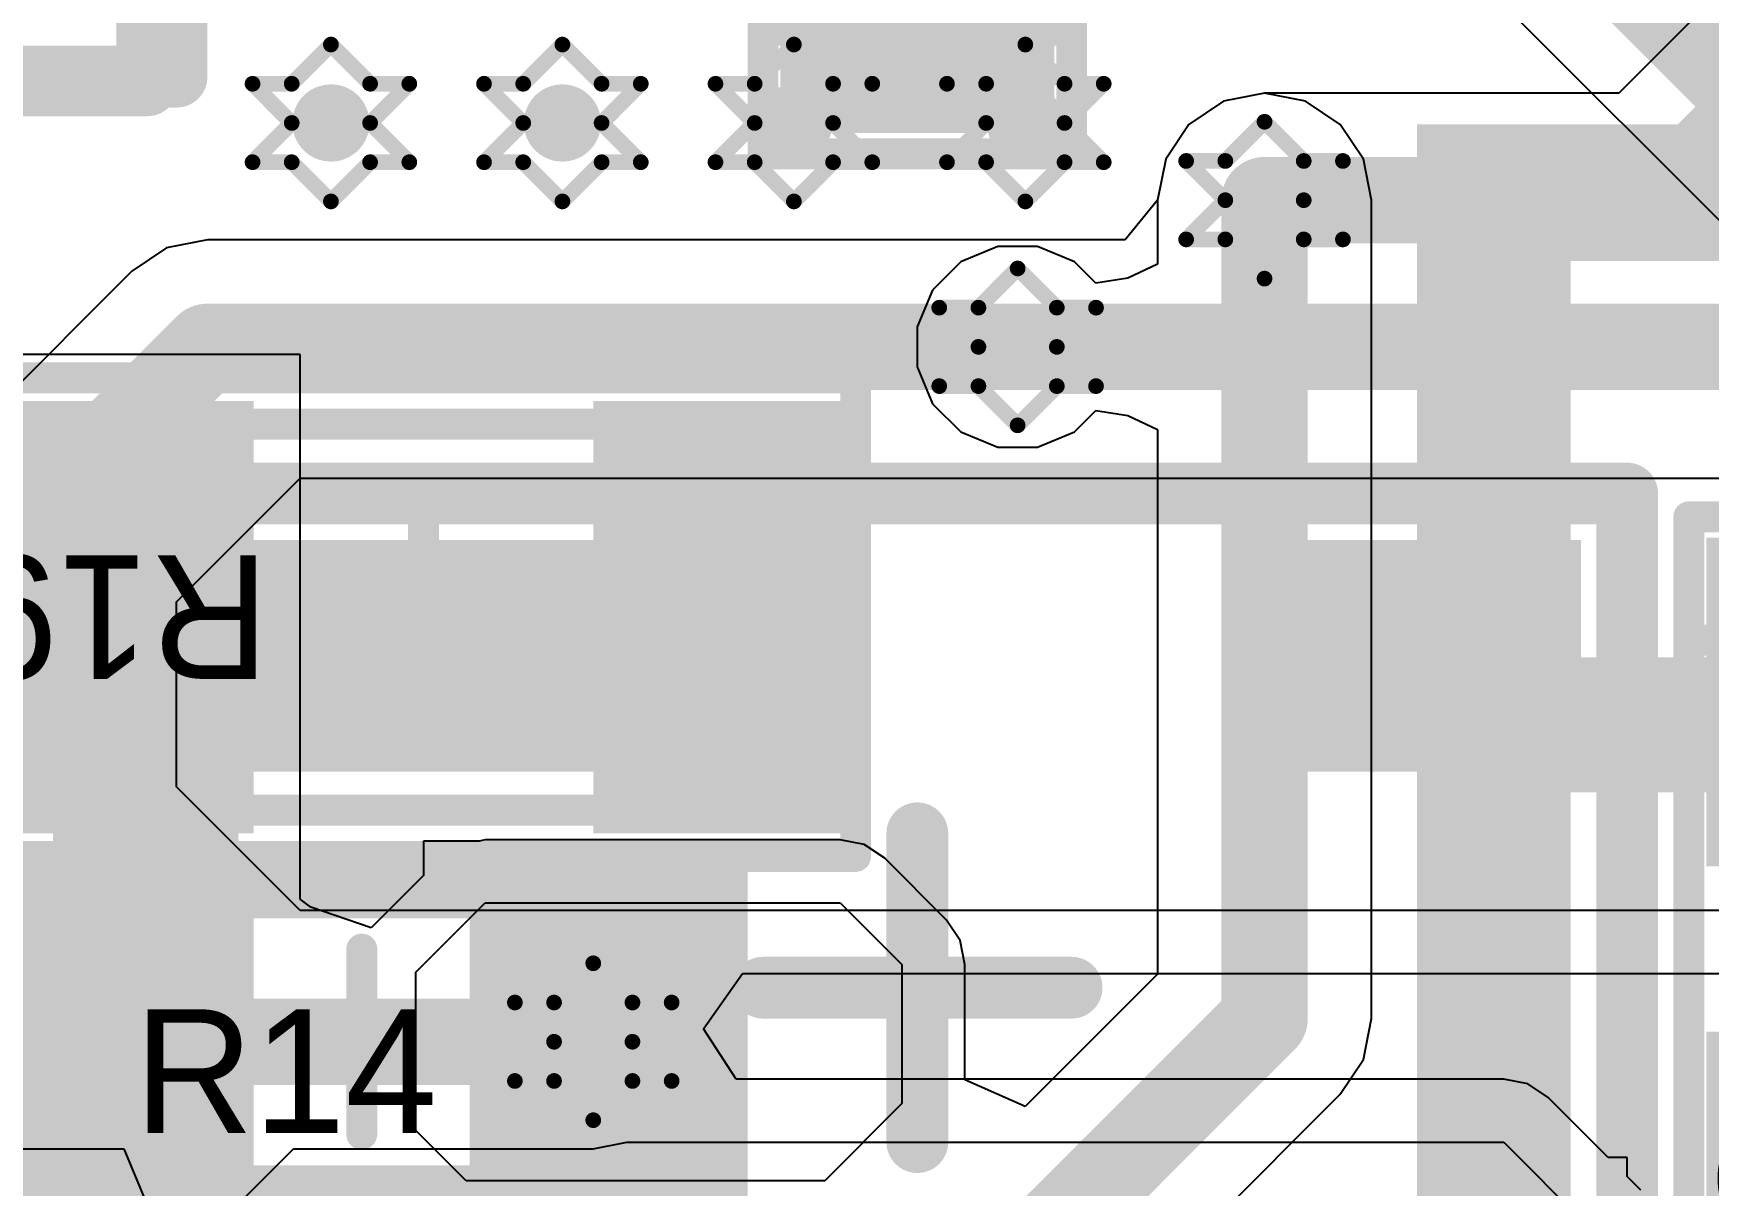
# Model space of a CAD drawing. Header units: millimetres. Extents: x -1.1 to 43.9, y -0.6 to 15.6.
# Drawn here: x 12.54 to 17.96, y 2.06 to 5.79 of the extents above; entities that cross this region are included whole.
import ezdxf

# ---------------------------------------------------------------- set-up
doc = ezdxf.new("R2010")
doc.units = ezdxf.units.MM
for name, color, linetype in [('BottomLayer', 5, 'Continuous'), ('BottomPaste', 16, 'Continuous'), ('BottomSolder', 6, 'Continuous'), ('DrillDrawing', 1, 'Continuous'), ('Mechanical2', 216, 'Continuous'), ('Mechanical3', 76, 'Continuous'), ('Mechanical4', 56, 'Continuous'), ('Mechanical5', 56, 'Continuous'), ('Mechanical6', 56, 'Continuous'), ('Mechanical7', 56, 'Continuous'), ('TopLayer', 1, 'Continuous'), ('TopOverlay', 2, 'Continuous'), ('TopPaste', 8, 'Continuous'), ('TopSolder', 216, 'Continuous'), ('ViaHoleLayer', 16, 'Continuous')]:
    doc.layers.add(name, color=color, linetype=linetype)
doc.styles.add('Mooretronics', font='', dxfattribs={"height": 0.2})
doc.styles.get('Mooretronics').set_extended_font_data('Mooretronics')

# ---------------------------------------------------------------- blocks, each defined once
blk = doc.blocks.new('BUTTON_SMD_BLUE_B_55')
at = {"layer": 'BottomLayer'}
for points in [[(-2.1, 1.4), (-1.05, 1.4), (-1.05, 0.75), (-2.1, 0.75)], [(1.05, 1.4), (2.1, 1.4), (2.1, 0.75), (1.05, 0.75)]]:
    blk.add_hatch(color=5, dxfattribs=at).paths.add_polyline_path(points)
at = {"layer": 'BottomPaste'}
for points in [[(-2.1, 1.4), (-1.05, 1.4), (-1.05, 0.75), (-2.1, 0.75)], [(1.05, 1.4), (2.1, 1.4), (2.1, 0.75), (1.05, 0.75)]]:
    blk.add_hatch(color=16, dxfattribs=at).paths.add_polyline_path(points)
at = {"layer": 'BottomSolder'}
for points in [[(-2.15, 1.45), (-1, 1.45), (-1, 0.7), (-2.15, 0.7)], [(1, 1.45), (2.15, 1.45), (2.15, 0.7), (1, 0.7)]]:
    blk.add_hatch(color=6, dxfattribs=at).paths.add_polyline_path(points)
at = {"layer": 'Mechanical3', "const_width": 0.2}
for points in [[(-2.3, 1.6), (2.3, 1.6)], [(-2.3, -1.6), (-2.3, 1.6)], [(2.3, -1.6), (2.3, 1.6)]]:
    blk.add_lwpolyline(points, dxfattribs=at)
at = {"layer": 'Mechanical3', "const_width": 0.1}
for points in [[(-2.35, 1.6, 1), (-2.25, 1.6, 1)], [(-2.35, 1.6, 1), (-2.25, 1.6, 1)], [(2.25, 1.6, 1), (2.35, 1.6, 1)], [(2.25, 1.6, 1), (2.35, 1.6, 1)]]:
    blk.add_lwpolyline(points, format="xyb", close=True, dxfattribs=at)
at = {"layer": 'Mechanical5', "const_width": 0.2}
for points in [[(-2.3, 1.6), (2.3, 1.6)], [(-2.3, -1.6), (-2.3, 1.6)], [(2.3, -1.6), (2.3, 1.6)], [(0, 0), (0, 0.5)], [(-0.5, 0), (0.5, 0)], [(0, -0.5), (0, 0)]]:
    blk.add_lwpolyline(points, dxfattribs=at)
at = {"layer": 'Mechanical5', "const_width": 0.1}
for points in [[(-2.35, 1.6, 1), (-2.25, 1.6, 1)], [(-2.35, 1.6, 1), (-2.25, 1.6, 1)], [(2.25, 1.6, 1), (2.35, 1.6, 1)], [(2.25, 1.6, 1), (2.35, 1.6, 1)], [(-0.05, 0.5, 1), (0.05, 0.5, 1)], [(-0.55, 0, 1), (-0.45, 0, 1)], [(-0.05, 0, 1), (0.05, 0, 1)], [(-0.05, 0, 1), (0.05, 0, 1)], [(0.45, 0, 1), (0.55, 0, 1)], [(-0.05, -0.5, 1), (0.05, -0.5, 1)]]:
    blk.add_lwpolyline(points, format="xyb", close=True, dxfattribs=at)
at = {"layer": 'Mechanical7', "const_width": 0.2}
for points in [[(-2.3, 1.6), (2.3, 1.6)], [(-2.3, -1.6), (-2.3, 1.6)], [(2.3, -1.6), (2.3, 1.6)]]:
    blk.add_lwpolyline(points, dxfattribs=at)
at = {"layer": 'Mechanical7', "const_width": 0.1}
for points in [[(-2.35, 1.6, 1), (-2.25, 1.6, 1)], [(-2.35, 1.6, 1), (-2.25, 1.6, 1)], [(2.25, 1.6, 1), (2.35, 1.6, 1)], [(2.25, 1.6, 1), (2.35, 1.6, 1)]]:
    blk.add_lwpolyline(points, format="xyb", close=True, dxfattribs=at)
blk = doc.blocks.new('RES_0805_56')
at = {"layer": 'TopLayer'}
for points in [[(-0.6, 0.65), (-0.6, -0.65), (-1.3, -0.65), (-1.3, 0.65)], [(1.3, 0.65), (1.3, -0.65), (0.6, -0.65), (0.6, 0.65)]]:
    blk.add_hatch(color=1, dxfattribs=at).paths.add_polyline_path(points)
at = {"layer": 'TopPaste'}
for points in [[(-0.6, 0.65), (-0.6, -0.65), (-1.3, -0.65), (-1.3, 0.65)], [(1.3, 0.65), (1.3, -0.65), (0.6, -0.65), (0.6, 0.65)]]:
    blk.add_hatch(color=8, dxfattribs=at).paths.add_polyline_path(points)
at = {"layer": 'TopSolder'}
for points in [[(-0.55, 0.7), (-0.55, -0.7), (-1.35, -0.7), (-1.35, 0.7)], [(1.35, 0.7), (1.35, -0.7), (0.55, -0.7), (0.55, 0.7)]]:
    blk.add_hatch(color=216, dxfattribs=at).paths.add_polyline_path(points)
at = {"layer": 'Mechanical2', "const_width": 0.1}
for points in [[(1, 0.625), (-1, 0.625)], [(-1, 0.625), (-1, -0.625)], [(1, 0.625), (1, -0.625)], [(1, -0.625), (-1, -0.625)]]:
    blk.add_lwpolyline(points, dxfattribs=at)
at = {"layer": 'Mechanical2', "const_width": 0.05}
for points in [[(-1.025, 0.625, 1), (-0.975, 0.625, 1)], [(-1.025, 0.625, 1), (-0.975, 0.625, 1)], [(0.975, 0.625, 1), (1.025, 0.625, 1)], [(0.975, 0.625, 1), (1.025, 0.625, 1)], [(-1.025, -0.625, 1), (-0.975, -0.625, 1)], [(-1.025, -0.625, 1), (-0.975, -0.625, 1)], [(0.975, -0.625, 1), (1.025, -0.625, 1)], [(0.975, -0.625, 1), (1.025, -0.625, 1)]]:
    blk.add_lwpolyline(points, format="xyb", close=True, dxfattribs=at)
at = {"layer": 'Mechanical4', "const_width": 0.1}
for points in [[(-1.4, 0.775), (-1.4, -0.775)], [(1.4, 0.775), (-1.4, 0.775)], [(1.4, 0.775), (1.4, -0.7614)], [(0, 0.3), (0, -0.3)], [(0.3, 0), (-0.3, 0)], [(1.3864, -0.775), (-1.4, -0.775)], [(1.4, -0.7614), (1.3864, -0.775)]]:
    blk.add_lwpolyline(points, dxfattribs=at)
at = {"layer": 'Mechanical4', "const_width": 0.05}
for points in [[(-1.425, 0.775, 1), (-1.375, 0.775, 1)], [(-1.425, 0.775, 1), (-1.375, 0.775, 1)], [(1.375, 0.775, 1), (1.425, 0.775, 1)], [(1.375, 0.775, 1), (1.425, 0.775, 1)], [(-0.025, 0.3, 1), (0.025, 0.3, 1)], [(-0.325, 0, 1), (-0.275, 0, 1)], [(0.275, 0, 1), (0.325, 0, 1)], [(-0.025, -0.3, 1), (0.025, -0.3, 1)], [(-1.425, -0.775, 1), (-1.375, -0.775, 1)], [(-1.425, -0.775, 1), (-1.375, -0.775, 1)], [(1.3614, -0.775, 1), (1.4114, -0.775, 1)], [(1.3614, -0.775, 1), (1.4114, -0.775, 1)], [(1.375, -0.7614, 1), (1.425, -0.7614, 1)], [(1.375, -0.7614, 1), (1.425, -0.7614, 1)]]:
    blk.add_lwpolyline(points, format="xyb", close=True, dxfattribs=at)
at = {"layer": 'Mechanical6', "const_width": 0.1}
for points in [[(-1.4, 0.775), (-1.4, -0.775)], [(1.4, 0.775), (-1.4, 0.775)], [(1.4, 0.775), (1.4, -0.7614)], [(1.3864, -0.775), (-1.4, -0.775)], [(1.4, -0.7614), (1.3864, -0.775)]]:
    blk.add_lwpolyline(points, dxfattribs=at)
at = {"layer": 'Mechanical6', "const_width": 0.05}
for points in [[(-1.425, 0.775, 1), (-1.375, 0.775, 1)], [(-1.425, 0.775, 1), (-1.375, 0.775, 1)], [(1.375, 0.775, 1), (1.425, 0.775, 1)], [(1.375, 0.775, 1), (1.425, 0.775, 1)], [(-1.425, -0.775, 1), (-1.375, -0.775, 1)], [(-1.425, -0.775, 1), (-1.375, -0.775, 1)], [(1.3614, -0.775, 1), (1.4114, -0.775, 1)], [(1.3614, -0.775, 1), (1.4114, -0.775, 1)], [(1.375, -0.7614, 1), (1.425, -0.7614, 1)], [(1.375, -0.7614, 1), (1.425, -0.7614, 1)]]:
    blk.add_lwpolyline(points, format="xyb", close=True, dxfattribs=at)
at = {"layer": 'Mechanical6'}
blk.add_text('R19', height=0.4, dxfattribs=at).set_placement((0.5002, -0.1999))
blk = doc.blocks.new('RES_0603_61')
at = {"layer": 'TopLayer'}
for points in [[(-1.1, 0.45), (-0.4, 0.45), (-0.4, -0.45), (-1.1, -0.45)], [(0.4, 0.45), (1.1, 0.45), (1.1, -0.45), (0.4, -0.45)]]:
    blk.add_hatch(color=1, dxfattribs=at).paths.add_polyline_path(points)
at = {"layer": 'TopPaste'}
for points in [[(-1.1, 0.45), (-0.4, 0.45), (-0.4, -0.45), (-1.1, -0.45)], [(0.4, 0.45), (1.1, 0.45), (1.1, -0.45), (0.4, -0.45)]]:
    blk.add_hatch(color=8, dxfattribs=at).paths.add_polyline_path(points)
at = {"layer": 'TopSolder'}
for points in [[(-1.15, 0.5), (-0.35, 0.5), (-0.35, -0.5), (-1.15, -0.5)], [(0.35, 0.5), (1.15, 0.5), (1.15, -0.5), (0.35, -0.5)]]:
    blk.add_hatch(color=216, dxfattribs=at).paths.add_polyline_path(points)
at = {"layer": 'Mechanical2', "const_width": 0.1}
for points in [[(-0.8, 0.45), (0.9, 0.45)], [(-0.8, -0.45), (-0.8, 0.45)], [(0.9, -0.45), (0.9, 0.45)], [(-0.8, -0.45), (0.9, -0.45)]]:
    blk.add_lwpolyline(points, dxfattribs=at)
at = {"layer": 'Mechanical2', "const_width": 0.05}
for points in [[(-0.825, 0.45, 1), (-0.775, 0.45, 1)], [(-0.825, 0.45, 1), (-0.775, 0.45, 1)], [(0.875, 0.45, 1), (0.925, 0.45, 1)], [(0.875, 0.45, 1), (0.925, 0.45, 1)], [(-0.825, -0.45, 1), (-0.775, -0.45, 1)], [(-0.825, -0.45, 1), (-0.775, -0.45, 1)], [(0.875, -0.45, 1), (0.925, -0.45, 1)], [(0.875, -0.45, 1), (0.925, -0.45, 1)]]:
    blk.add_lwpolyline(points, format="xyb", close=True, dxfattribs=at)
at = {"layer": 'Mechanical4', "const_width": 0.1}
for points in [[(-1.2, -0.55), (-1.2, 0.55)], [(-1.2, 0.55), (1.2, 0.55)], [(1.2, -0.55), (1.2, 0.55)], [(0, -0.3), (0, 0.3)], [(-0.3, 0), (0.3, 0)], [(-1.2, -0.55), (1.2, -0.55)]]:
    blk.add_lwpolyline(points, dxfattribs=at)
at = {"layer": 'Mechanical4', "const_width": 0.05}
for points in [[(-1.225, 0.55, 1), (-1.175, 0.55, 1)], [(-1.225, 0.55, 1), (-1.175, 0.55, 1)], [(1.175, 0.55, 1), (1.225, 0.55, 1)], [(1.175, 0.55, 1), (1.225, 0.55, 1)], [(-0.025, 0.3, 1), (0.025, 0.3, 1)], [(-0.325, 0, 1), (-0.275, 0, 1)], [(0.275, 0, 1), (0.325, 0, 1)], [(-0.025, -0.3, 1), (0.025, -0.3, 1)], [(-1.225, -0.55, 1), (-1.175, -0.55, 1)], [(-1.225, -0.55, 1), (-1.175, -0.55, 1)], [(1.175, -0.55, 1), (1.225, -0.55, 1)], [(1.175, -0.55, 1), (1.225, -0.55, 1)]]:
    blk.add_lwpolyline(points, format="xyb", close=True, dxfattribs=at)
at = {"layer": 'Mechanical6', "const_width": 0.1}
for points in [[(-1.2, -0.55), (-1.2, 0.55)], [(-1.2, 0.55), (1.2, 0.55)], [(1.2, -0.55), (1.2, 0.55)], [(-1.2, -0.55), (1.2, -0.55)]]:
    blk.add_lwpolyline(points, dxfattribs=at)
at = {"layer": 'Mechanical6', "const_width": 0.05}
for points in [[(-1.225, 0.55, 1), (-1.175, 0.55, 1)], [(-1.225, 0.55, 1), (-1.175, 0.55, 1)], [(1.175, 0.55, 1), (1.225, 0.55, 1)], [(1.175, 0.55, 1), (1.225, 0.55, 1)], [(-1.225, -0.55, 1), (-1.175, -0.55, 1)], [(-1.225, -0.55, 1), (-1.175, -0.55, 1)], [(1.175, -0.55, 1), (1.225, -0.55, 1)], [(1.175, -0.55, 1), (1.225, -0.55, 1)]]:
    blk.add_lwpolyline(points, format="xyb", close=True, dxfattribs=at)
at = {"layer": 'Mechanical6'}
blk.add_text('R14', height=0.4, rotation=360, dxfattribs=at).set_placement((-0.7373, -0.2951))
blk = doc.blocks.new('SOT_23_78')
at = {"layer": 'Mechanical4', "const_width": 0.2}
for points in [[(2, -1.75), (2, 1.75)], [(-2, -1.75), (2, -1.75)]]:
    blk.add_lwpolyline(points, dxfattribs=at)
at = {"layer": 'Mechanical4', "const_width": 0.1}
blk.add_lwpolyline([(1.95, -1.75, 1), (2.05, -1.75, 1)], format="xyb", close=True, dxfattribs=at)
blk.add_lwpolyline([(1.95, -1.75, 1), (2.05, -1.75, 1)], format="xyb", close=True, dxfattribs=at)
at = {"layer": 'Mechanical6', "const_width": 0.2}
for points in [[(1.905, -1.778), (1.905, 1.778)], [(-1.905, -1.778), (1.905, -1.778)]]:
    blk.add_lwpolyline(points, dxfattribs=at)
at = {"layer": 'Mechanical6', "const_width": 0.1}
blk.add_lwpolyline([(1.855, -1.778, 1), (1.955, -1.778, 1)], format="xyb", close=True, dxfattribs=at)
blk.add_lwpolyline([(1.855, -1.778, 1), (1.955, -1.778, 1)], format="xyb", close=True, dxfattribs=at)
blk = doc.blocks.new('CAP_0603_B_83')
at = {"layer": 'BottomLayer'}
for points in [[(-1.2827, -0.3937), (-1.2827, 0.3937), (-0.3175, 0.3937), (-0.3175, -0.3937)], [(0.3175, -0.3937), (0.3175, 0.3937), (1.2827, 0.3937), (1.2827, -0.3937)]]:
    blk.add_hatch(color=5, dxfattribs=at).paths.add_polyline_path(points)
at = {"layer": 'BottomPaste'}
for points in [[(-1.2827, -0.3937), (-1.2827, 0.3937), (-0.3175, 0.3937), (-0.3175, -0.3937)], [(0.3175, -0.3937), (0.3175, 0.3937), (1.2827, 0.3937), (1.2827, -0.3937)]]:
    blk.add_hatch(color=16, dxfattribs=at).paths.add_polyline_path(points)
at = {"layer": 'BottomSolder'}
for points in [[(-1.3327, -0.4437), (-1.3327, 0.4437), (-0.2675, 0.4437), (-0.2675, -0.4437)], [(0.2675, -0.4437), (0.2675, 0.4437), (1.3327, 0.4437), (1.3327, -0.4437)]]:
    blk.add_hatch(color=6, dxfattribs=at).paths.add_polyline_path(points)
at = {"layer": 'Mechanical3', "const_width": 0.1}
for points in [[(-1, 0.5), (-1, -0.5)], [(-1, 0.5), (1, 0.5)], [(1, 0.5), (1, -0.5)], [(-1, -0.5), (1, -0.5)]]:
    blk.add_lwpolyline(points, dxfattribs=at)
at = {"layer": 'Mechanical3', "const_width": 0.05}
for points in [[(-1.025, 0.5, 1), (-0.975, 0.5, 1)], [(-1.025, 0.5, 1), (-0.975, 0.5, 1)], [(0.975, 0.5, 1), (1.025, 0.5, 1)], [(0.975, 0.5, 1), (1.025, 0.5, 1)], [(-1.025, -0.5, 1), (-0.975, -0.5, 1)], [(-1.025, -0.5, 1), (-0.975, -0.5, 1)], [(0.975, -0.5, 1), (1.025, -0.5, 1)], [(0.975, -0.5, 1), (1.025, -0.5, 1)]]:
    blk.add_lwpolyline(points, format="xyb", close=True, dxfattribs=at)
at = {"layer": 'Mechanical5', "const_width": 0.1}
for points in [[(-1.4, 0.5), (1.4, 0.5)], [(-1.4, 0.5), (-1.4, -0.5)], [(1.4, 0.5), (1.4, -0.5)], [(0, 0.3), (0, -0.3)], [(-0.3, 0), (0.3, 0)], [(-1.4, -0.5), (1.4, -0.5)]]:
    blk.add_lwpolyline(points, dxfattribs=at)
at = {"layer": 'Mechanical5', "const_width": 0.05}
for points in [[(-1.425, 0.5, 1), (-1.375, 0.5, 1)], [(-1.425, 0.5, 1), (-1.375, 0.5, 1)], [(1.375, 0.5, 1), (1.425, 0.5, 1)], [(1.375, 0.5, 1), (1.425, 0.5, 1)], [(-0.025, 0.3, 1), (0.025, 0.3, 1)], [(-0.325, 0, 1), (-0.275, 0, 1)], [(0.275, 0, 1), (0.325, 0, 1)], [(-0.025, -0.3, 1), (0.025, -0.3, 1)], [(-1.425, -0.5, 1), (-1.375, -0.5, 1)], [(-1.425, -0.5, 1), (-1.375, -0.5, 1)], [(1.375, -0.5, 1), (1.425, -0.5, 1)], [(1.375, -0.5, 1), (1.425, -0.5, 1)]]:
    blk.add_lwpolyline(points, format="xyb", close=True, dxfattribs=at)
at = {"layer": 'Mechanical7', "const_width": 0.1}
for points in [[(-1.4, 0.5), (1.4, 0.5)], [(-1.4, 0.5), (-1.4, -0.5)], [(1.4, 0.5), (1.4, -0.5)], [(-1.4, -0.5), (1.4, -0.5)]]:
    blk.add_lwpolyline(points, dxfattribs=at)
at = {"layer": 'Mechanical7', "const_width": 0.05}
for points in [[(-1.425, 0.5, 1), (-1.375, 0.5, 1)], [(-1.425, 0.5, 1), (-1.375, 0.5, 1)], [(1.375, 0.5, 1), (1.425, 0.5, 1)], [(1.375, 0.5, 1), (1.425, 0.5, 1)], [(-1.425, -0.5, 1), (-1.375, -0.5, 1)], [(-1.425, -0.5, 1), (-1.375, -0.5, 1)], [(1.375, -0.5, 1), (1.425, -0.5, 1)], [(1.375, -0.5, 1), (1.425, -0.5, 1)]]:
    blk.add_lwpolyline(points, format="xyb", close=True, dxfattribs=at)
at = {"layer": 'Mechanical7', "text_generation_flag": 2}
blk.add_text('C14', height=0.5, rotation=180, dxfattribs=at).set_placement((-1, 0.4))
blk = doc.blocks.new('CAP_0603_B_87')
at = {"layer": 'BottomLayer'}
for points in [[(-1.2827, -0.3937), (-1.2827, 0.3937), (-0.3175, 0.3937), (-0.3175, -0.3937)], [(0.3175, -0.3937), (0.3175, 0.3937), (1.2827, 0.3937), (1.2827, -0.3937)]]:
    blk.add_hatch(color=5, dxfattribs=at).paths.add_polyline_path(points)
at = {"layer": 'BottomPaste'}
for points in [[(-1.2827, -0.3937), (-1.2827, 0.3937), (-0.3175, 0.3937), (-0.3175, -0.3937)], [(0.3175, -0.3937), (0.3175, 0.3937), (1.2827, 0.3937), (1.2827, -0.3937)]]:
    blk.add_hatch(color=16, dxfattribs=at).paths.add_polyline_path(points)
at = {"layer": 'BottomSolder'}
for points in [[(-1.3327, -0.4437), (-1.3327, 0.4437), (-0.2675, 0.4437), (-0.2675, -0.4437)], [(0.2675, -0.4437), (0.2675, 0.4437), (1.3327, 0.4437), (1.3327, -0.4437)]]:
    blk.add_hatch(color=6, dxfattribs=at).paths.add_polyline_path(points)
at = {"layer": 'Mechanical3', "const_width": 0.1}
for points in [[(-1, 0.5), (-1, -0.5)], [(-1, 0.5), (1, 0.5)], [(1, 0.5), (1, -0.5)], [(-1, -0.5), (1, -0.5)]]:
    blk.add_lwpolyline(points, dxfattribs=at)
at = {"layer": 'Mechanical3', "const_width": 0.05}
for points in [[(-1.025, 0.5, 1), (-0.975, 0.5, 1)], [(-1.025, 0.5, 1), (-0.975, 0.5, 1)], [(0.975, 0.5, 1), (1.025, 0.5, 1)], [(0.975, 0.5, 1), (1.025, 0.5, 1)], [(-1.025, -0.5, 1), (-0.975, -0.5, 1)], [(-1.025, -0.5, 1), (-0.975, -0.5, 1)], [(0.975, -0.5, 1), (1.025, -0.5, 1)], [(0.975, -0.5, 1), (1.025, -0.5, 1)]]:
    blk.add_lwpolyline(points, format="xyb", close=True, dxfattribs=at)
at = {"layer": 'Mechanical5', "const_width": 0.1}
for points in [[(-1.4, 0.5), (1.4, 0.5)], [(-1.4, 0.5), (-1.4, -0.5)], [(1.4, 0.5), (1.4, -0.5)], [(0, 0.3), (0, -0.3)], [(-0.3, 0), (0.3, 0)], [(-1.4, -0.5), (1.4, -0.5)]]:
    blk.add_lwpolyline(points, dxfattribs=at)
at = {"layer": 'Mechanical5', "const_width": 0.05}
for points in [[(-1.425, 0.5, 1), (-1.375, 0.5, 1)], [(-1.425, 0.5, 1), (-1.375, 0.5, 1)], [(1.375, 0.5, 1), (1.425, 0.5, 1)], [(1.375, 0.5, 1), (1.425, 0.5, 1)], [(-0.025, 0.3, 1), (0.025, 0.3, 1)], [(-0.325, 0, 1), (-0.275, 0, 1)], [(0.275, 0, 1), (0.325, 0, 1)], [(-0.025, -0.3, 1), (0.025, -0.3, 1)], [(-1.425, -0.5, 1), (-1.375, -0.5, 1)], [(-1.425, -0.5, 1), (-1.375, -0.5, 1)], [(1.375, -0.5, 1), (1.425, -0.5, 1)], [(1.375, -0.5, 1), (1.425, -0.5, 1)]]:
    blk.add_lwpolyline(points, format="xyb", close=True, dxfattribs=at)
at = {"layer": 'Mechanical7', "const_width": 0.1}
for points in [[(-1.4, 0.5), (1.4, 0.5)], [(-1.4, 0.5), (-1.4, -0.5)], [(1.4, 0.5), (1.4, -0.5)], [(-1.4, -0.5), (1.4, -0.5)]]:
    blk.add_lwpolyline(points, dxfattribs=at)
at = {"layer": 'Mechanical7', "const_width": 0.05}
for points in [[(-1.425, 0.5, 1), (-1.375, 0.5, 1)], [(-1.425, 0.5, 1), (-1.375, 0.5, 1)], [(1.375, 0.5, 1), (1.425, 0.5, 1)], [(1.375, 0.5, 1), (1.425, 0.5, 1)], [(-1.425, -0.5, 1), (-1.375, -0.5, 1)], [(-1.425, -0.5, 1), (-1.375, -0.5, 1)], [(1.375, -0.5, 1), (1.425, -0.5, 1)], [(1.375, -0.5, 1), (1.425, -0.5, 1)]]:
    blk.add_lwpolyline(points, format="xyb", close=True, dxfattribs=at)
at = {"layer": 'Mechanical7', "text_generation_flag": 2}
blk.add_text('C10', height=0.5, rotation=180, dxfattribs=at).set_placement((-1, 0.4))

msp = doc.modelspace()

# ---------------------------------------------------------------- hatches: boundary and pattern name
at = {"layer": 'BottomLayer'}
h = msp.add_hatch(color=5, dxfattribs=at)
edge = h.paths.add_edge_path()
edge.add_arc((13.5, 5.5), 0.125, 0, 360)
h = msp.add_hatch(color=5, dxfattribs=at)
edge = h.paths.add_edge_path()
edge.add_arc((14.25, 5.5), 0.125, 0, 360)
h = msp.add_hatch(color=5, dxfattribs=at)
edge = h.paths.add_edge_path()
edge.add_arc((15, 5.5), 0.125, 0, 360)
h = msp.add_hatch(color=5, dxfattribs=at)
edge = h.paths.add_edge_path()
edge.add_arc((15.75, 5.5), 0.125, 0, 360)
h = msp.add_hatch(color=5, dxfattribs=at)
edge = h.paths.add_edge_path()
edge.add_arc((16.525, 5.25), 0.125, 0, 360)
h = msp.add_hatch(color=5, dxfattribs=at)
edge = h.paths.add_edge_path()
edge.add_arc((15.725, 4.775), 0.125, 0, 360)
h = msp.add_hatch(color=5, dxfattribs=at)
edge = h.paths.add_edge_path()
edge.add_arc((14.35, 2.525), 0.125, 0, 360)
at = {"layer": 'TopLayer'}
h = msp.add_hatch(color=1, dxfattribs=at)
edge = h.paths.add_edge_path()
edge.add_arc((13.5, 5.5), 0.125, 0, 360)
h = msp.add_hatch(color=1, dxfattribs=at)
edge = h.paths.add_edge_path()
edge.add_arc((14.25, 5.5), 0.125, 0, 360)
h = msp.add_hatch(color=1, dxfattribs=at)
edge = h.paths.add_edge_path()
edge.add_arc((15, 5.5), 0.125, 0, 360)
h = msp.add_hatch(color=1, dxfattribs=at)
edge = h.paths.add_edge_path()
edge.add_arc((15.75, 5.5), 0.125, 0, 360)
h = msp.add_hatch(color=1, dxfattribs=at)
edge = h.paths.add_edge_path()
edge.add_arc((16.525, 5.25), 0.125, 0, 360)
h = msp.add_hatch(color=1, dxfattribs=at)
edge = h.paths.add_edge_path()
edge.add_arc((15.725, 4.775), 0.125, 0, 360)
h = msp.add_hatch(color=1, dxfattribs=at)
edge = h.paths.add_edge_path()
edge.add_arc((14.35, 2.525), 0.125, 0, 360)
at = {"layer": 'ViaHoleLayer'}
h = msp.add_hatch(color=16, dxfattribs=at)
edge = h.paths.add_edge_path()
edge.add_arc((13.5, 5.5), 0.075, 0, 360)
h = msp.add_hatch(color=16, dxfattribs=at)
edge = h.paths.add_edge_path()
edge.add_arc((14.25, 5.5), 0.075, 0, 360)
h = msp.add_hatch(color=16, dxfattribs=at)
edge = h.paths.add_edge_path()
edge.add_arc((15, 5.5), 0.075, 0, 360)
h = msp.add_hatch(color=16, dxfattribs=at)
edge = h.paths.add_edge_path()
edge.add_arc((15.75, 5.5), 0.075, 0, 360)
h = msp.add_hatch(color=16, dxfattribs=at)
edge = h.paths.add_edge_path()
edge.add_arc((16.525, 5.25), 0.075, 0, 360)
h = msp.add_hatch(color=16, dxfattribs=at)
edge = h.paths.add_edge_path()
edge.add_arc((15.725, 4.775), 0.075, 0, 360)
h = msp.add_hatch(color=16, dxfattribs=at)
edge = h.paths.add_edge_path()
edge.add_arc((14.35, 2.525), 0.075, 0, 360)

# ---------------------------------------------------------------- linework, layer by layer
at = {"layer": 'BottomLayer'}
for p, q in [((19.1737, 7.0975), (17.6728, 5.5967)), ((16.525, 5.5967), (16.3923, 5.5703)), ((17.6728, 5.5967), (16.525, 5.5967)), ((16.3923, 5.5703), (16.2799, 5.4951)), ((16.2799, 5.4951), (16.2047, 5.3827)), ((16.2047, 5.3827), (16.1783, 5.25)), ((16.1783, 5.25), (16.073, 5.1217)), ((13.1, 5.1217), (12.9673, 5.0953)), ((16.073, 5.1217), (13.1, 5.1217)), ((12.9673, 5.0953), (12.8549, 5.0201)), ((12.8549, 5.0201), (10.3549, 2.5201)), ((13, 3.95), (13.4, 4.35)), ((13.4, 4.35), (18.85, 4.35)), ((13, 3.35), (13, 3.95)), ((13.4, 2.95), (13, 3.35)), ((18.85, 2.95), (13.4, 2.95)), ((14.7073, 2.5672), (14.8334, 2.7461)), ((14.8334, 2.7461), (18.85, 2.7461)), ((14.8134, 2.4039), (14.7073, 2.5672)), ((17.3, 2.4039), (14.8134, 2.4039)), ((17.378, 2.3884), (17.3, 2.4039)), ((17.4442, 2.3442), (17.378, 2.3884)), ((17.6384, 2.15), (17.4442, 2.3442)), ((12.4726, 2.1783), (12.8286, 2.1783)), ((12.8286, 2.1783), (12.9052, 1.9936)), ((13, 1.8), (13.3783, 2.1783)), ((13.3783, 2.1783), (14.35, 2.1783)), ((14.35, 2.1783), (14.4589, 2.2)), ((14.4589, 2.2), (17.3, 2.2)), ((17.3, 2.2), (17.6, 1.9)), ((17.7, 2.15), (17.6384, 2.15)), ((17.7, 2.0884), (17.7, 2.15)), ((17.7442, 2.0442), (17.7, 2.0884))]:
    msp.add_line(p, q, dxfattribs=at)
at = {"layer": 'BottomLayer', "const_width": 0.28}
for points in [[(17.8164, 5.25), (19.4188, 6.8524)], [(16.525, 5.25), (17.8164, 5.25)], [(10.6, 2.275), (13.1, 4.775)], [(13.1, 4.775), (15.725, 4.775)], [(15.725, 4.775), (19.1624, 4.775)], [(12.329, 2.525), (14.35, 2.525)]]:
    msp.add_lwpolyline(points, dxfattribs=at)
at = {"layer": 'BottomLayer', "const_width": 0.14}
for points in [[(16.455, 5.25, 1), (16.595, 5.25, 1)], [(17.7464, 5.25, 1), (17.8864, 5.25, 1)], [(17.7464, 5.25, 1), (17.8864, 5.25, 1)], [(13.03, 4.775, 1), (13.17, 4.775, 1)], [(13.03, 4.775, 1), (13.17, 4.775, 1)], [(15.655, 4.775, 1), (15.795, 4.775, 1)], [(15.655, 4.775, 1), (15.795, 4.775, 1)], [(14.28, 2.525, 1), (14.42, 2.525, 1)]]:
    msp.add_lwpolyline(points, format="xyb", close=True, dxfattribs=at)
at = {"layer": 'DrillDrawing', "const_width": 0.0508}
for points in [[(13.373, 5.627), (13.5, 5.754)], [(13.5, 5.754), (13.627, 5.627)], [(14.123, 5.627), (14.25, 5.754)], [(14.25, 5.754), (14.377, 5.627)], [(14.873, 5.627), (15, 5.754)], [(15, 5.754), (15.127, 5.627)], [(15.623, 5.627), (15.75, 5.754)], [(15.75, 5.754), (15.877, 5.627)], [(13.246, 5.627), (13.373, 5.5)], [(13.246, 5.627), (13.373, 5.627)], [(13.627, 5.627), (13.754, 5.627)], [(13.627, 5.5), (13.754, 5.627)], [(13.996, 5.627), (14.123, 5.5)], [(13.996, 5.627), (14.123, 5.627)], [(14.377, 5.627), (14.504, 5.627)], [(14.377, 5.5), (14.504, 5.627)], [(14.746, 5.627), (14.873, 5.5)], [(14.746, 5.627), (14.873, 5.627)], [(15.127, 5.627), (15.254, 5.627)], [(15.127, 5.5), (15.254, 5.627)], [(15.496, 5.627), (15.623, 5.5)], [(15.496, 5.627), (15.623, 5.627)], [(15.877, 5.627), (16.004, 5.627)], [(15.877, 5.5), (16.004, 5.627)], [(13.246, 5.373), (13.373, 5.5)], [(13.627, 5.5), (13.754, 5.373)], [(13.996, 5.373), (14.123, 5.5)], [(14.377, 5.5), (14.504, 5.373)], [(14.746, 5.373), (14.873, 5.5)], [(15.127, 5.5), (15.254, 5.373)], [(15.496, 5.373), (15.623, 5.5)], [(15.877, 5.5), (16.004, 5.373)], [(16.398, 5.377), (16.525, 5.504)], [(16.525, 5.504), (16.652, 5.377)], [(13.246, 5.373), (13.373, 5.373)], [(13.373, 5.373), (13.5, 5.246)], [(13.5, 5.246), (13.627, 5.373)], [(13.627, 5.373), (13.754, 5.373)], [(13.996, 5.373), (14.123, 5.373)], [(14.123, 5.373), (14.25, 5.246)], [(14.25, 5.246), (14.377, 5.373)], [(14.377, 5.373), (14.504, 5.373)], [(14.746, 5.373), (14.873, 5.373)], [(14.873, 5.373), (15, 5.246)], [(15, 5.246), (15.127, 5.373)], [(15.127, 5.373), (15.254, 5.373)], [(15.496, 5.373), (15.623, 5.373)], [(15.623, 5.373), (15.75, 5.246)], [(15.75, 5.246), (15.877, 5.373)], [(15.877, 5.373), (16.004, 5.373)], [(16.271, 5.377), (16.398, 5.25)], [(16.271, 5.377), (16.398, 5.377)], [(16.652, 5.377), (16.779, 5.377)], [(16.652, 5.25), (16.779, 5.377)], [(16.271, 5.123), (16.398, 5.25)], [(16.652, 5.25), (16.779, 5.123)], [(16.271, 5.123), (16.398, 5.123)], [(16.398, 5.123), (16.525, 4.996)], [(16.525, 4.996), (16.652, 5.123)], [(16.652, 5.123), (16.779, 5.123)], [(15.598, 4.902), (15.725, 5.029)], [(15.725, 5.029), (15.852, 4.902)], [(15.471, 4.902), (15.598, 4.775)], [(15.471, 4.902), (15.598, 4.902)], [(15.852, 4.902), (15.979, 4.902)], [(15.852, 4.775), (15.979, 4.902)], [(15.471, 4.648), (15.598, 4.775)], [(15.852, 4.775), (15.979, 4.648)], [(15.471, 4.648), (15.598, 4.648)], [(15.598, 4.648), (15.725, 4.521)], [(15.725, 4.521), (15.852, 4.648)], [(15.852, 4.648), (15.979, 4.648)], [(14.223, 2.652), (14.35, 2.779)], [(14.35, 2.779), (14.477, 2.652)], [(14.096, 2.652), (14.223, 2.525)], [(14.096, 2.652), (14.223, 2.652)], [(14.477, 2.652), (14.604, 2.652)], [(14.477, 2.525), (14.604, 2.652)], [(14.096, 2.398), (14.223, 2.525)], [(14.477, 2.525), (14.604, 2.398)], [(14.096, 2.398), (14.223, 2.398)], [(14.223, 2.398), (14.35, 2.271)], [(14.35, 2.271), (14.477, 2.398)], [(14.477, 2.398), (14.604, 2.398)]]:
    msp.add_lwpolyline(points, dxfattribs=at)
at = {"layer": 'DrillDrawing', "const_width": 0.0254}
for points in [[(13.4873, 5.754, 1), (13.5127, 5.754, 1)], [(13.4873, 5.754, 1), (13.5127, 5.754, 1)], [(14.2373, 5.754, 1), (14.2627, 5.754, 1)], [(14.2373, 5.754, 1), (14.2627, 5.754, 1)], [(14.9873, 5.754, 1), (15.0127, 5.754, 1)], [(14.9873, 5.754, 1), (15.0127, 5.754, 1)], [(15.7373, 5.754, 1), (15.7627, 5.754, 1)], [(15.7373, 5.754, 1), (15.7627, 5.754, 1)], [(13.2333, 5.627, 1), (13.2587, 5.627, 1)], [(13.2333, 5.627, 1), (13.2587, 5.627, 1)], [(13.3603, 5.627, 1), (13.3857, 5.627, 1)], [(13.3603, 5.627, 1), (13.3857, 5.627, 1)], [(13.6143, 5.627, 1), (13.6397, 5.627, 1)], [(13.6143, 5.627, 1), (13.6397, 5.627, 1)], [(13.7413, 5.627, 1), (13.7667, 5.627, 1)], [(13.7413, 5.627, 1), (13.7667, 5.627, 1)], [(13.9833, 5.627, 1), (14.0087, 5.627, 1)], [(13.9833, 5.627, 1), (14.0087, 5.627, 1)], [(14.1103, 5.627, 1), (14.1357, 5.627, 1)], [(14.1103, 5.627, 1), (14.1357, 5.627, 1)], [(14.3643, 5.627, 1), (14.3897, 5.627, 1)], [(14.3643, 5.627, 1), (14.3897, 5.627, 1)], [(14.4913, 5.627, 1), (14.5167, 5.627, 1)], [(14.4913, 5.627, 1), (14.5167, 5.627, 1)], [(14.7333, 5.627, 1), (14.7587, 5.627, 1)], [(14.7333, 5.627, 1), (14.7587, 5.627, 1)], [(14.8603, 5.627, 1), (14.8857, 5.627, 1)], [(14.8603, 5.627, 1), (14.8857, 5.627, 1)], [(15.1143, 5.627, 1), (15.1397, 5.627, 1)], [(15.1143, 5.627, 1), (15.1397, 5.627, 1)], [(15.2413, 5.627, 1), (15.2667, 5.627, 1)], [(15.2413, 5.627, 1), (15.2667, 5.627, 1)], [(15.4833, 5.627, 1), (15.5087, 5.627, 1)], [(15.4833, 5.627, 1), (15.5087, 5.627, 1)], [(15.6103, 5.627, 1), (15.6357, 5.627, 1)], [(15.6103, 5.627, 1), (15.6357, 5.627, 1)], [(15.8643, 5.627, 1), (15.8897, 5.627, 1)], [(15.8643, 5.627, 1), (15.8897, 5.627, 1)], [(15.9913, 5.627, 1), (16.0167, 5.627, 1)], [(15.9913, 5.627, 1), (16.0167, 5.627, 1)], [(13.3603, 5.5, 1), (13.3857, 5.5, 1)], [(13.3603, 5.5, 1), (13.3857, 5.5, 1)], [(13.6143, 5.5, 1), (13.6397, 5.5, 1)], [(13.6143, 5.5, 1), (13.6397, 5.5, 1)], [(14.1103, 5.5, 1), (14.1357, 5.5, 1)], [(14.1103, 5.5, 1), (14.1357, 5.5, 1)], [(14.3643, 5.5, 1), (14.3897, 5.5, 1)], [(14.3643, 5.5, 1), (14.3897, 5.5, 1)], [(14.8603, 5.5, 1), (14.8857, 5.5, 1)], [(14.8603, 5.5, 1), (14.8857, 5.5, 1)], [(15.1143, 5.5, 1), (15.1397, 5.5, 1)], [(15.1143, 5.5, 1), (15.1397, 5.5, 1)], [(15.6103, 5.5, 1), (15.6357, 5.5, 1)], [(15.6103, 5.5, 1), (15.6357, 5.5, 1)], [(15.8643, 5.5, 1), (15.8897, 5.5, 1)], [(15.8643, 5.5, 1), (15.8897, 5.5, 1)], [(16.5123, 5.504, 1), (16.5377, 5.504, 1)], [(16.5123, 5.504, 1), (16.5377, 5.504, 1)], [(13.2333, 5.373, 1), (13.2587, 5.373, 1)], [(13.2333, 5.373, 1), (13.2587, 5.373, 1)], [(13.3603, 5.373, 1), (13.3857, 5.373, 1)], [(13.3603, 5.373, 1), (13.3857, 5.373, 1)], [(13.6143, 5.373, 1), (13.6397, 5.373, 1)], [(13.6143, 5.373, 1), (13.6397, 5.373, 1)], [(13.7413, 5.373, 1), (13.7667, 5.373, 1)], [(13.7413, 5.373, 1), (13.7667, 5.373, 1)], [(13.9833, 5.373, 1), (14.0087, 5.373, 1)], [(13.9833, 5.373, 1), (14.0087, 5.373, 1)], [(14.1103, 5.373, 1), (14.1357, 5.373, 1)], [(14.1103, 5.373, 1), (14.1357, 5.373, 1)], [(14.3643, 5.373, 1), (14.3897, 5.373, 1)], [(14.3643, 5.373, 1), (14.3897, 5.373, 1)], [(14.4913, 5.373, 1), (14.5167, 5.373, 1)], [(14.4913, 5.373, 1), (14.5167, 5.373, 1)], [(14.7333, 5.373, 1), (14.7587, 5.373, 1)], [(14.7333, 5.373, 1), (14.7587, 5.373, 1)], [(14.8603, 5.373, 1), (14.8857, 5.373, 1)], [(14.8603, 5.373, 1), (14.8857, 5.373, 1)], [(15.1143, 5.373, 1), (15.1397, 5.373, 1)], [(15.1143, 5.373, 1), (15.1397, 5.373, 1)], [(15.2413, 5.373, 1), (15.2667, 5.373, 1)], [(15.2413, 5.373, 1), (15.2667, 5.373, 1)], [(15.4833, 5.373, 1), (15.5087, 5.373, 1)], [(15.4833, 5.373, 1), (15.5087, 5.373, 1)], [(15.6103, 5.373, 1), (15.6357, 5.373, 1)], [(15.6103, 5.373, 1), (15.6357, 5.373, 1)], [(15.8643, 5.373, 1), (15.8897, 5.373, 1)], [(15.8643, 5.373, 1), (15.8897, 5.373, 1)], [(15.9913, 5.373, 1), (16.0167, 5.373, 1)], [(15.9913, 5.373, 1), (16.0167, 5.373, 1)], [(16.2583, 5.377, 1), (16.2837, 5.377, 1)], [(16.2583, 5.377, 1), (16.2837, 5.377, 1)], [(16.3853, 5.377, 1), (16.4107, 5.377, 1)], [(16.3853, 5.377, 1), (16.4107, 5.377, 1)], [(16.6393, 5.377, 1), (16.6647, 5.377, 1)], [(16.6393, 5.377, 1), (16.6647, 5.377, 1)], [(16.7663, 5.377, 1), (16.7917, 5.377, 1)], [(16.7663, 5.377, 1), (16.7917, 5.377, 1)], [(13.4873, 5.246, 1), (13.5127, 5.246, 1)], [(13.4873, 5.246, 1), (13.5127, 5.246, 1)], [(14.2373, 5.246, 1), (14.2627, 5.246, 1)], [(14.2373, 5.246, 1), (14.2627, 5.246, 1)], [(14.9873, 5.246, 1), (15.0127, 5.246, 1)], [(14.9873, 5.246, 1), (15.0127, 5.246, 1)], [(15.7373, 5.246, 1), (15.7627, 5.246, 1)], [(15.7373, 5.246, 1), (15.7627, 5.246, 1)], [(16.3853, 5.25, 1), (16.4107, 5.25, 1)], [(16.3853, 5.25, 1), (16.4107, 5.25, 1)], [(16.6393, 5.25, 1), (16.6647, 5.25, 1)], [(16.6393, 5.25, 1), (16.6647, 5.25, 1)], [(16.2583, 5.123, 1), (16.2837, 5.123, 1)], [(16.2583, 5.123, 1), (16.2837, 5.123, 1)], [(16.3853, 5.123, 1), (16.4107, 5.123, 1)], [(16.3853, 5.123, 1), (16.4107, 5.123, 1)], [(16.6393, 5.123, 1), (16.6647, 5.123, 1)], [(16.6393, 5.123, 1), (16.6647, 5.123, 1)], [(16.7663, 5.123, 1), (16.7917, 5.123, 1)], [(16.7663, 5.123, 1), (16.7917, 5.123, 1)], [(15.7123, 5.029, 1), (15.7377, 5.029, 1)], [(15.7123, 5.029, 1), (15.7377, 5.029, 1)], [(16.5123, 4.996, 1), (16.5377, 4.996, 1)], [(16.5123, 4.996, 1), (16.5377, 4.996, 1)], [(15.4583, 4.902, 1), (15.4837, 4.902, 1)], [(15.4583, 4.902, 1), (15.4837, 4.902, 1)], [(15.5853, 4.902, 1), (15.6107, 4.902, 1)], [(15.5853, 4.902, 1), (15.6107, 4.902, 1)], [(15.8393, 4.902, 1), (15.8647, 4.902, 1)], [(15.8393, 4.902, 1), (15.8647, 4.902, 1)], [(15.9663, 4.902, 1), (15.9917, 4.902, 1)], [(15.9663, 4.902, 1), (15.9917, 4.902, 1)], [(15.5853, 4.775, 1), (15.6107, 4.775, 1)], [(15.5853, 4.775, 1), (15.6107, 4.775, 1)], [(15.8393, 4.775, 1), (15.8647, 4.775, 1)], [(15.8393, 4.775, 1), (15.8647, 4.775, 1)], [(15.4583, 4.648, 1), (15.4837, 4.648, 1)], [(15.4583, 4.648, 1), (15.4837, 4.648, 1)], [(15.5853, 4.648, 1), (15.6107, 4.648, 1)], [(15.5853, 4.648, 1), (15.6107, 4.648, 1)], [(15.8393, 4.648, 1), (15.8647, 4.648, 1)], [(15.8393, 4.648, 1), (15.8647, 4.648, 1)], [(15.9663, 4.648, 1), (15.9917, 4.648, 1)], [(15.9663, 4.648, 1), (15.9917, 4.648, 1)], [(15.7123, 4.521, 1), (15.7377, 4.521, 1)], [(15.7123, 4.521, 1), (15.7377, 4.521, 1)], [(14.3373, 2.779, 1), (14.3627, 2.779, 1)], [(14.3373, 2.779, 1), (14.3627, 2.779, 1)], [(14.0833, 2.652, 1), (14.1087, 2.652, 1)], [(14.0833, 2.652, 1), (14.1087, 2.652, 1)], [(14.2103, 2.652, 1), (14.2357, 2.652, 1)], [(14.2103, 2.652, 1), (14.2357, 2.652, 1)], [(14.4643, 2.652, 1), (14.4897, 2.652, 1)], [(14.4643, 2.652, 1), (14.4897, 2.652, 1)], [(14.5913, 2.652, 1), (14.6167, 2.652, 1)], [(14.5913, 2.652, 1), (14.6167, 2.652, 1)], [(14.2103, 2.525, 1), (14.2357, 2.525, 1)], [(14.2103, 2.525, 1), (14.2357, 2.525, 1)], [(14.4643, 2.525, 1), (14.4897, 2.525, 1)], [(14.4643, 2.525, 1), (14.4897, 2.525, 1)], [(14.0833, 2.398, 1), (14.1087, 2.398, 1)], [(14.0833, 2.398, 1), (14.1087, 2.398, 1)], [(14.2103, 2.398, 1), (14.2357, 2.398, 1)], [(14.2103, 2.398, 1), (14.2357, 2.398, 1)], [(14.4643, 2.398, 1), (14.4897, 2.398, 1)], [(14.4643, 2.398, 1), (14.4897, 2.398, 1)], [(14.5913, 2.398, 1), (14.6167, 2.398, 1)], [(14.5913, 2.398, 1), (14.6167, 2.398, 1)], [(14.3373, 2.271, 1), (14.3627, 2.271, 1)], [(14.3373, 2.271, 1), (14.3627, 2.271, 1)]]:
    msp.add_lwpolyline(points, format="xyb", close=True, dxfattribs=at)
at = {"layer": 'TopLayer'}
for p, q in [((16.5005, 6.6819), (21.1867, 1.9957)), ((16.525, 5.5967), (16.3923, 5.5703)), ((16.6577, 5.5703), (16.525, 5.5967)), ((16.3923, 5.5703), (16.2799, 5.4951)), ((16.7701, 5.4951), (16.6577, 5.5703)), ((16.2799, 5.4951), (16.2047, 5.3827)), ((16.8453, 5.3827), (16.7701, 5.4951)), ((16.2047, 5.3827), (16.1783, 5.25)), ((16.8717, 5.25), (16.8453, 5.3827)), ((16.1783, 5.25), (16.1783, 5.0426)), ((16.8717, 2.6), (16.8717, 5.25)), ((15.5409, 5.0505), (15.4495, 4.9591)), ((15.6604, 5.1), (15.5409, 5.0505)), ((15.7896, 5.1), (15.6604, 5.1)), ((15.9091, 5.0505), (15.7896, 5.1)), ((15.9783, 4.9813), (15.9091, 5.0505)), ((16.0826, 4.9976), (15.9783, 4.9813)), ((16.1783, 5.0426), (16.0826, 4.9976)), ((15.4495, 4.9591), (15.4, 4.8396)), ((15.4, 4.8396), (15.4, 4.7104)), ((13.4, 4.75), (12.3, 4.75)), ((13.4, 2.9868), (13.4, 4.75)), ((15.4, 4.7104), (15.4495, 4.5909)), ((15.4495, 4.5909), (15.5409, 4.4995)), ((15.9091, 4.4995), (15.9783, 4.5687)), ((15.9783, 4.5687), (16.0826, 4.5524)), ((16.0826, 4.5524), (16.1783, 4.5074)), ((16.1783, 4.5074), (16.1783, 2.7436)), ((15.5409, 4.4995), (15.6604, 4.45)), ((15.7896, 4.45), (15.9091, 4.4995)), ((15.6604, 4.45), (15.7896, 4.45)), ((13.9803, 3.175), (13.8, 3.175)), ((13.8, 3.175), (13.8, 3.0634)), ((14, 3.1789), (13.9803, 3.175)), ((15.15, 3.1789), (14, 3.1789)), ((15.228, 3.1634), (15.15, 3.1789)), ((15.2942, 3.1192), (15.228, 3.1634)), ((15.4942, 2.9192), (15.2942, 3.1192)), ((15.2942, 3.1192), (15.2942, 3.1192)), ((13.8, 3.0634), (13.6308, 2.8942)), ((13.4347, 2.9607), (13.4, 2.9868)), ((13.6308, 2.8942), (13.4347, 2.9607)), ((13.775, 2.75), (14, 2.975)), ((14, 2.975), (15.15, 2.975)), ((15.15, 2.975), (15.35, 2.775)), ((15.5384, 2.853), (15.4942, 2.9192)), ((15.5539, 2.775), (15.5384, 2.853)), ((15.35, 2.775), (15.35, 2.325)), ((15.5539, 2.402), (15.5539, 2.775)), ((13.775, 2.2379), (13.775, 2.75)), ((16.1783, 2.7436), (15.7498, 2.315)), ((16.8453, 2.4673), (16.8717, 2.6)), ((16.7701, 2.3549), (16.8453, 2.4673)), ((15.7498, 2.315), (15.5539, 2.402)), ((15.4451, 1.0299), (16.7701, 2.3549)), ((15.35, 2.325), (15.1, 2.075)), ((13.9379, 2.075), (13.775, 2.2379)), ((15.1, 2.075), (13.9379, 2.075))]:
    msp.add_line(p, q, dxfattribs=at)
for points, const_width in [([(16.6041, 7.047), (21.421, 2.23)], 0.25), ([(16.525, 2.6), (16.525, 5.25)], 0.28), ([(12.85, 2.525), (12.85, 3.9)], 0.5), ([(12.85, 1.275), (12.85, 2.525)], 0.5), ([(15.2, 1.275), (16.525, 2.6)], 0.28)]:
    msp.add_lwpolyline(points, dxfattribs=dict(at, const_width=const_width))
for points, const_width in [([(16.455, 5.25, 1), (16.595, 5.25, 1)], 0.14), ([(12.725, 3.9, 1), (12.975, 3.9, 1)], 0.25), ([(12.725, 2.525, 1), (12.975, 2.525, 1)], 0.25), ([(12.725, 2.525, 1), (12.975, 2.525, 1)], 0.25), ([(16.455, 2.6, 1), (16.595, 2.6, 1)], 0.14), ([(16.455, 2.6, 1), (16.595, 2.6, 1)], 0.14)]:
    msp.add_lwpolyline(points, format="xyb", close=True, dxfattribs=dict(at, const_width=const_width))

# ---------------------------------------------------------------- block references
for name, p in [('SOT_23_78', (11, 7.4)), ('BUTTON_SMD_BLUE_B_55', (15.4, 2.7)), ('RES_0603_61', (13.6, 2.525))]:
    msp.add_blockref(name, p)
for name, p, rotation in [('CAP_0603_B_87', (15.4, 6.8), 90), ('RES_0805_56', (13.8, 3.9), 180), ('CAP_0603_B_83', (18.4, 2.825), 90)]:
    msp.add_blockref(name, p, dxfattribs=dict(rotation=rotation))

# ---------------------------------------------------------------- texts
at = {"layer": 'TopOverlay', "style": 'Mooretronics'}
msp.add_text('E', height=4, dxfattribs=at).set_placement((16.5798, 1.4955))

doc.saveas('drawing.dxf')
